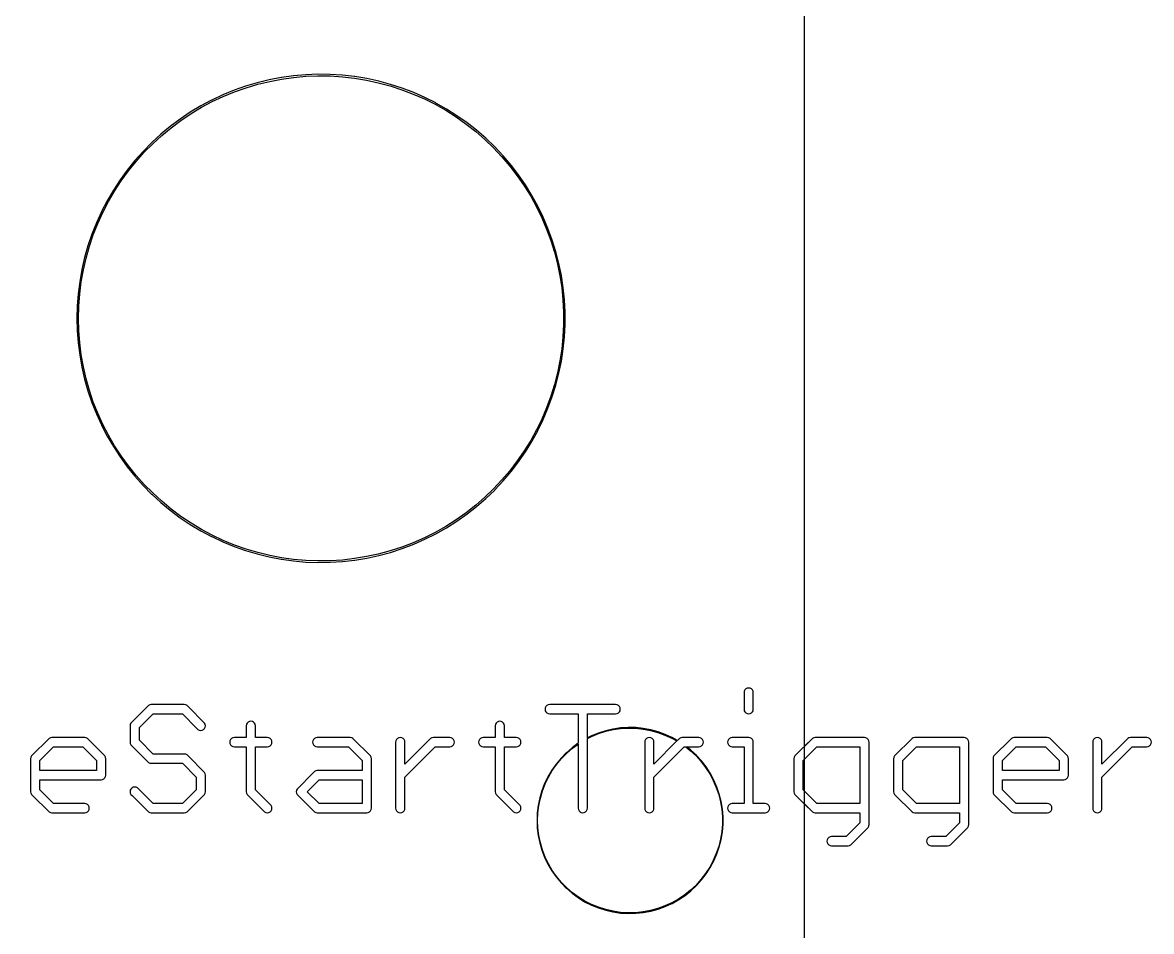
# Model space of a CAD drawing. Extents: x 3 to 69, y 0 to 129.
# Drawn here: x 50.47 to 69.03, y 44.42 to 59.36 of the extents above; entities that cross this region are included whole.
import ezdxf

# ---------------------------------------------------------------- set-up
doc = ezdxf.new("R2010")
doc.units = 0

msp = doc.modelspace()

# ---------------------------------------------------------------- linework, layer by layer
at = {"color": 34, "true_color": 0x008000}
for points in [[(2.7051, 0.3175, 0), (63.32474, 0.3175, 0), (63.32474, 128.81864, 0), (2.7051, 128.81864, 0), (2.7051, 0.3175, 0)], [(55.12307, 58.50382, 0), (54.92242, 58.48604, 0), (54.7243, 58.4581, 0), (54.72037, 58.45747, 0), (54.52225, 58.41937, 0), (54.32667, 58.37111, 0), (54.13363, 58.31523, 0), (53.94567, 58.24919, 0), (53.75771, 58.17299, 0), (53.57737, 58.08663, 0), (53.57383, 58.08483, 0), (53.39603, 57.99085, 0), (53.22331, 57.88671, 0), (53.05567, 57.77495, 0), (52.89565, 57.65303, 0), (52.74071, 57.52603, 0), (52.59085, 57.38887, 0), (52.58804, 57.38606, 0), (52.44834, 57.24382, 0), (52.31372, 57.09396, 0), (52.18672, 56.93648, 0), (52.06988, 56.77392, 0), (51.96066, 56.60628, 0), (51.85906, 56.43356, 0), (51.76508, 56.25322, 0), (51.76328, 56.24968, 0), (51.682, 56.0668, 0), (51.6058, 55.88138, 0), (51.5423, 55.69088, 0), (51.48642, 55.49784, 0), (51.44324, 55.30226, 0), (51.40768, 55.10414, 0), (51.40705, 55.10021, 0), (51.38166, 54.89955, 0), (51.36642, 54.6989, 0), (51.36134, 54.49824, 0), (51.36642, 54.29758, 0), (51.38166, 54.09692, 0), (51.40705, 53.89626, 0), (51.40768, 53.89233, 0), (51.44324, 53.69421, 0), (51.48642, 53.49863, 0), (51.5423, 53.30559, 0), (51.6058, 53.11509, 0), (51.682, 52.92967, 0), (51.76328, 52.74679, 0), (51.76508, 52.74325, 0), (51.85906, 52.56291, 0), (51.96066, 52.39019, 0), (52.06988, 52.22255, 0), (52.18672, 52.05999, 0), (52.31372, 51.90251, 0), (52.44834, 51.75265, 0), (52.58804, 51.61041, 0), (52.59085, 51.6076, 0), (52.74071, 51.47044, 0), (52.89565, 51.34344, 0), (53.05567, 51.22152, 0), (53.22331, 51.10976, 0), (53.39603, 51.00562, 0), (53.57383, 50.91164, 0), (53.57737, 50.90984, 0), (53.75771, 50.82348, 0), (53.94567, 50.74728, 0), (54.13363, 50.68124, 0), (54.32667, 50.62536, 0), (54.52225, 50.5771, 0), (54.72037, 50.539, 0), (54.7243, 50.53838, 0), (54.92242, 50.51044, 0), (55.12307, 50.49265, 0), (55.32374, 50.48503, 0), (55.52439, 50.48757, 0), (55.72506, 50.50027, 0), (55.92572, 50.52314, 0), (55.92964, 50.52376, 0), (56.12776, 50.55678, 0), (56.32334, 50.59996, 0), (56.51892, 50.65076, 0), (56.70942, 50.71426, 0), (56.89738, 50.78538, 0), (57.0828, 50.86666, 0), (57.2606, 50.95556, 0), (57.26414, 50.95736, 0), (57.4394, 51.05642, 0), (57.60958, 51.16564, 0), (57.77468, 51.28248, 0), (57.93216, 51.4044, 0), (58.08456, 51.53648, 0), (58.22934, 51.67618, 0), (58.23215, 51.67899, 0), (58.36931, 51.82631, 0), (58.49885, 51.97871, 0), (58.62077, 52.13873, 0), (58.73507, 52.30383, 0), (58.84175, 52.47655, 0), (58.93827, 52.65181, 0), (58.94007, 52.65535, 0), (59.02643, 52.83569, 0), (59.10517, 53.02111, 0), (59.17629, 53.21161, 0), (59.23471, 53.40211, 0), (59.28551, 53.59769, 0), (59.32615, 53.79327, 0), (59.32678, 53.7972, 0), (59.35726, 53.99786, 0), (59.37758, 54.19598, 0), (59.38774, 54.39664, 0), (59.38774, 54.59983, 0), (59.37758, 54.8005, 0), (59.35726, 54.99861, 0), (59.32678, 55.19927, 0), (59.32615, 55.2032, 0), (59.28551, 55.39878, 0), (59.23471, 55.59436, 0), (59.17629, 55.78486, 0), (59.10517, 55.97536, 0), (59.02643, 56.16078, 0), (58.94007, 56.34112, 0), (58.93827, 56.34466, 0), (58.84175, 56.51992, 0), (58.73507, 56.69264, 0), (58.62077, 56.85774, 0), (58.49885, 57.01776, 0), (58.36931, 57.17016, 0), (58.23215, 57.31748, 0), (58.22934, 57.32029, 0), (58.08468, 57.45987, 0), (58.08456, 57.45999, 0), (57.93216, 57.59207, 0), (57.77468, 57.71399, 0), (57.60958, 57.83083, 0), (57.4394, 57.94005, 0), (57.26414, 58.03911, 0), (57.2606, 58.04091, 0), (57.0828, 58.12981, 0), (56.89738, 58.21109, 0), (56.70942, 58.28221, 0), (56.51892, 58.34571, 0), (56.32334, 58.39651, 0), (56.12776, 58.43969, 0), (55.92964, 58.47271, 0), (55.92572, 58.47334, 0), (55.72506, 58.4962, 0), (55.52439, 58.5089, 0), (55.32374, 58.51144, 0), (55.12307, 58.50382, 0)], [(55.72506, 50.52567, 0), (55.52439, 50.51298, 0), (55.32374, 50.51044, 0), (55.12307, 50.51806, 0), (54.92242, 50.53584, 0), (54.72671, 50.56344, 0), (54.5301, 50.60125, 0), (54.33452, 50.64951, 0), (54.14148, 50.70539, 0), (53.95352, 50.77143, 0), (53.76556, 50.84763, 0), (53.58665, 50.9333, 0), (53.41096, 51.02617, 0), (53.23824, 51.13031, 0), (53.0706, 51.24207, 0), (52.91058, 51.36399, 0), (52.75564, 51.49099, 0), (52.60628, 51.6277, 0), (52.46889, 51.76758, 0), (52.33427, 51.91744, 0), (52.20727, 52.07492, 0), (52.09043, 52.23748, 0), (51.98121, 52.40512, 0), (51.87961, 52.57784, 0), (51.78717, 52.75522, 0), (51.70615, 52.93752, 0), (51.62995, 53.12294, 0), (51.56645, 53.31344, 0), (51.51057, 53.50648, 0), (51.46739, 53.70206, 0), (51.43228, 53.89765, 0), (51.40706, 54.09692, 0), (51.39182, 54.29758, 0), (51.38674, 54.49824, 0), (51.39182, 54.6989, 0), (51.40706, 54.89955, 0), (51.43228, 55.09882, 0), (51.46739, 55.29441, 0), (51.51057, 55.48999, 0), (51.56645, 55.68303, 0), (51.62995, 55.87353, 0), (51.70615, 56.05895, 0), (51.78717, 56.24125, 0), (51.87961, 56.41863, 0), (51.98121, 56.59135, 0), (52.09043, 56.75899, 0), (52.20727, 56.92155, 0), (52.33427, 57.07903, 0), (52.46889, 57.22889, 0), (52.60628, 57.36877, 0), (52.75564, 57.50548, 0), (52.91058, 57.63248, 0), (53.0706, 57.7544, 0), (53.23824, 57.86616, 0), (53.41096, 57.9703, 0), (53.58665, 58.06317, 0), (53.76556, 58.14884, 0), (53.95352, 58.22504, 0), (54.14148, 58.29108, 0), (54.33452, 58.34696, 0), (54.5301, 58.39522, 0), (54.72691, 58.43307, 0), (54.92242, 58.46063, 0), (55.12307, 58.47841, 0), (55.32374, 58.48604, 0), (55.52439, 58.48349, 0), (55.72506, 58.4708, 0), (55.92506, 58.44802, 0), (56.11991, 58.41554, 0), (56.31549, 58.37236, 0), (56.51107, 58.32156, 0), (56.70157, 58.25806, 0), (56.88953, 58.18694, 0), (57.07495, 58.10566, 0), (57.24967, 58.0183, 0), (57.42447, 57.9195, 0), (57.59465, 57.81028, 0), (57.75975, 57.69344, 0), (57.91723, 57.57152, 0), (58.06963, 57.43944, 0), (58.2125, 57.30158, 0), (58.34876, 57.15523, 0), (58.4783, 57.00283, 0), (58.60022, 56.84281, 0), (58.71452, 56.67771, 0), (58.8212, 56.50499, 0), (58.91692, 56.33119, 0), (59.00228, 56.15293, 0), (59.08102, 55.96751, 0), (59.15214, 55.77701, 0), (59.21056, 55.58651, 0), (59.26136, 55.39093, 0), (59.30187, 55.19597, 0), (59.33185, 54.99861, 0), (59.35218, 54.8005, 0), (59.36234, 54.59983, 0), (59.36234, 54.39664, 0), (59.35218, 54.19598, 0), (59.33185, 53.99786, 0), (59.30187, 53.8005, 0), (59.26136, 53.60554, 0), (59.21056, 53.40996, 0), (59.15214, 53.21946, 0), (59.08102, 53.02896, 0), (59.00228, 52.84354, 0), (58.91692, 52.66528, 0), (58.8212, 52.49148, 0), (58.71452, 52.31876, 0), (58.60022, 52.15366, 0), (58.4783, 51.99364, 0), (58.34876, 51.84124, 0), (58.2125, 51.69489, 0), (58.06963, 51.55703, 0), (57.91723, 51.42495, 0), (57.75975, 51.30303, 0), (57.59465, 51.18619, 0), (57.42447, 51.07697, 0), (57.24967, 50.97817, 0), (57.07495, 50.89081, 0), (56.88953, 50.80953, 0), (56.70157, 50.73841, 0), (56.51107, 50.67491, 0), (56.31549, 50.62411, 0), (56.11991, 50.58093, 0), (55.92525, 50.54849, 0), (55.72506, 50.52567, 0)], [(62.40526, 47.99584, 0), (62.4288, 47.99956, 0), (62.45004, 48.01039, 0), (62.4669, 48.02725, 0), (62.47773, 48.04849, 0), (62.48146, 48.07204, 0), (62.48146, 48.34381, 0), (62.47773, 48.36736, 0), (62.4669, 48.3886, 0), (62.45004, 48.40546, 0), (62.4288, 48.41629, 0), (62.40526, 48.42001, 0), (62.38171, 48.41629, 0), (62.36047, 48.40546, 0), (62.34361, 48.3886, 0), (62.33278, 48.36736, 0), (62.32906, 48.34381, 0), (62.32906, 48.07204, 0), (62.33278, 48.04849, 0), (62.34361, 48.02725, 0), (62.36047, 48.01039, 0), (62.38171, 47.99956, 0), (62.40526, 47.99584, 0)], [(53.45752, 46.67089, 0), (53.46835, 46.69213, 0), (53.47207, 46.71568, 0), (53.47207, 46.98746, 0), (53.46835, 47.011, 0), (53.45752, 47.03224, 0), (53.18828, 47.30402, 0), (53.17142, 47.32088, 0), (53.15018, 47.33171, 0), (53.12664, 47.33544, 0), (52.6133, 47.33544, 0), (52.3875, 47.56124, 0), (52.3875, 47.77003, 0), (52.61331, 47.99584, 0), (53.09611, 47.99584, 0), (53.33423, 47.75547, 0), (53.35109, 47.73861, 0), (53.37233, 47.72778, 0), (53.39587, 47.72405, 0), (53.41942, 47.72778, 0), (53.44066, 47.73861, 0), (53.45752, 47.75547, 0), (53.46835, 47.77671, 0), (53.47207, 47.80025, 0), (53.46835, 47.8238, 0), (53.45752, 47.84504, 0), (53.18828, 48.11682, 0), (53.17142, 48.13368, 0), (53.15018, 48.14451, 0), (53.12664, 48.14824, 0), (52.58308, 48.14824, 0), (52.55953, 48.14451, 0), (52.53829, 48.13368, 0), (52.24965, 47.84504, 0), (52.23882, 47.8238, 0), (52.2351, 47.80025, 0), (52.2351, 47.53102, 0), (52.23882, 47.50747, 0), (52.24965, 47.48623, 0), (52.53829, 47.19759, 0), (52.55953, 47.18676, 0), (52.58308, 47.18304, 0), (53.09611, 47.18304, 0), (53.31967, 46.95737, 0), (53.31967, 46.7459, 0), (53.09641, 46.52264, 0), (52.61316, 46.52264, 0), (52.35608, 46.77732, 0), (52.33484, 46.78815, 0), (52.3113, 46.79188, 0), (52.28775, 46.78815, 0), (52.26651, 46.77732, 0), (52.24965, 46.76046, 0), (52.23882, 46.73922, 0), (52.2351, 46.71568, 0), (52.23882, 46.69213, 0), (52.24965, 46.67089, 0), (52.26651, 46.65403, 0), (52.53829, 46.38479, 0), (52.55953, 46.37396, 0), (52.58308, 46.37024, 0), (53.12664, 46.37024, 0), (53.15018, 46.37396, 0), (53.17142, 46.38479, 0), (53.45752, 46.67089, 0)], [(60.2996, 47.7647, 0), (60.17514, 47.74692, 0), (60.17357, 47.74667, 0), (60.05419, 47.71873, 0), (59.93481, 47.68063, 0), (59.82051, 47.63491, 0), (59.7535, 47.60141, 0), (59.7535, 47.99584, 0), (60.21832, 47.99584, 0), (60.24186, 47.99956, 0), (60.2631, 48.01039, 0), (60.27996, 48.02725, 0), (60.29079, 48.04849, 0), (60.29452, 48.07204, 0), (60.29079, 48.09558, 0), (60.27996, 48.11682, 0), (60.2631, 48.13368, 0), (60.24186, 48.14451, 0), (60.21832, 48.14824, 0), (59.13374, 48.14824, 0), (59.11019, 48.14451, 0), (59.08895, 48.13368, 0), (59.07209, 48.11682, 0), (59.06126, 48.09558, 0), (59.05754, 48.07204, 0), (59.06126, 48.04849, 0), (59.07209, 48.02725, 0), (59.08895, 48.01039, 0), (59.11019, 47.99956, 0), (59.13374, 47.99584, 0), (59.60109, 47.99584, 0), (59.60109, 47.51253, 0), (59.60065, 47.51226, 0), (59.50159, 47.4386, 0), (59.40761, 47.35732, 0), (59.40649, 47.3562, 0), (59.32013, 47.2673, 0), (59.23885, 47.17078, 0), (59.16773, 47.06918, 0), (59.10423, 46.9625, 0), (59.1035, 46.96108, 0), (59.05016, 46.84932, 0), (59.00698, 46.73248, 0), (59.00697, 46.73243, 0), (58.97142, 46.6131, 0), (58.94602, 46.49118, 0), (58.94578, 46.48961, 0), (58.93054, 46.36769, 0), (58.92546, 46.24324, 0), (58.93054, 46.11878, 0), (58.94578, 45.99686, 0), (58.94602, 45.99529, 0), (58.97142, 45.87337, 0), (59.00698, 45.75399, 0), (59.05016, 45.63715, 0), (59.1035, 45.52539, 0), (59.10423, 45.52397, 0), (59.16773, 45.41729, 0), (59.23885, 45.31569, 0), (59.32013, 45.21917, 0), (59.40649, 45.13027, 0), (59.40761, 45.12915, 0), (59.50159, 45.04787, 0), (59.60065, 44.97421, 0), (59.70733, 44.90817, 0), (59.70875, 44.90744, 0), (59.82051, 44.85156, 0), (59.93481, 44.80584, 0), (60.05419, 44.76774, 0), (60.17357, 44.7398, 0), (60.17514, 44.73956, 0), (60.2996, 44.72178, 0), (60.42405, 44.71416, 0), (60.54852, 44.7167, 0), (60.67043, 44.7294, 0), (60.672, 44.72964, 0), (60.79646, 44.7525, 0), (60.91584, 44.78552, 0), (61.03268, 44.8287, 0), (61.14444, 44.8795, 0), (61.14586, 44.88023, 0), (61.25508, 44.94119, 0), (61.35922, 45.00977, 0), (61.45574, 45.08851, 0), (61.54718, 45.17233, 0), (61.5483, 45.17345, 0), (61.62958, 45.26489, 0), (61.70578, 45.36395, 0), (61.77436, 45.46809, 0), (61.83278, 45.57985, 0), (61.83351, 45.58127, 0), (61.88177, 45.69557, 0), (61.92241, 45.81241, 0), (61.95289, 45.93179, 0), (61.97321, 46.05625, 0), (61.97346, 46.05781, 0), (61.98362, 46.18228, 0), (61.98362, 46.30419, 0), (61.97346, 46.42866, 0), (61.97321, 46.43022, 0), (61.95293, 46.55445, 0), (61.95289, 46.55468, 0), (61.92241, 46.67406, 0), (61.88177, 46.7909, 0), (61.83351, 46.9052, 0), (61.83278, 46.90662, 0), (61.77436, 47.01838, 0), (61.70578, 47.12252, 0), (61.62958, 47.22158, 0), (61.5483, 47.31302, 0), (61.54718, 47.31414, 0), (61.45574, 47.39796, 0), (61.38604, 47.45482, 0), (61.58483, 47.45482, 0), (61.60838, 47.45854, 0), (61.62962, 47.46937, 0), (61.64648, 47.48623, 0), (61.65731, 47.50747, 0), (61.66103, 47.53102, 0), (61.65731, 47.55456, 0), (61.64648, 47.5758, 0), (61.62962, 47.59266, 0), (61.60838, 47.60349, 0), (61.58483, 47.60722, 0), (61.31305, 47.60722, 0), (61.28951, 47.60349, 0), (61.26827, 47.59266, 0), (61.25141, 47.5758, 0), (61.23319, 47.5575, 0), (61.14586, 47.60624, 0), (61.14444, 47.60697, 0), (61.03268, 47.65777, 0), (60.91584, 47.70095, 0), (60.79646, 47.73397, 0), (60.672, 47.75683, 0), (60.67043, 47.75707, 0), (60.54852, 47.76978, 0), (60.42405, 47.77232, 0), (60.2996, 47.7647, 0)], [(54.44583, 46.38479, 0), (54.46707, 46.37396, 0), (54.49062, 46.37024, 0), (54.51416, 46.37396, 0), (54.5354, 46.38479, 0), (54.55226, 46.40165, 0), (54.56309, 46.42289, 0), (54.56682, 46.44644, 0), (54.56309, 46.46998, 0), (54.55226, 46.49122, 0), (54.29758, 46.7459, 0), (54.29758, 47.45482, 0), (54.49062, 47.45482, 0), (54.51416, 47.45854, 0), (54.5354, 47.46937, 0), (54.55226, 47.48623, 0), (54.56309, 47.50747, 0), (54.56682, 47.53102, 0), (54.56309, 47.55456, 0), (54.55226, 47.5758, 0), (54.5354, 47.59266, 0), (54.51416, 47.60349, 0), (54.49062, 47.60722, 0), (54.29758, 47.60722, 0), (54.29758, 47.80025, 0), (54.29385, 47.8238, 0), (54.28302, 47.84504, 0), (54.26616, 47.8619, 0), (54.24492, 47.87273, 0), (54.22138, 47.87645, 0), (54.19783, 47.87273, 0), (54.17659, 47.8619, 0), (54.15973, 47.84504, 0), (54.1489, 47.8238, 0), (54.14518, 47.80025, 0), (54.14518, 47.60722, 0), (53.9496, 47.60722, 0), (53.92605, 47.60349, 0), (53.90481, 47.59266, 0), (53.88795, 47.5758, 0), (53.87712, 47.55456, 0), (53.8734, 47.53102, 0), (53.87712, 47.50747, 0), (53.88795, 47.48623, 0), (53.90481, 47.46937, 0), (53.92605, 47.45854, 0), (53.9496, 47.45482, 0), (54.14518, 47.45482, 0), (54.14518, 46.71568, 0), (54.1489, 46.69213, 0), (54.15973, 46.67089, 0), (54.44583, 46.38479, 0)], [(58.5851, 46.37024, 0), (58.60864, 46.37396, 0), (58.62988, 46.38479, 0), (58.64674, 46.40165, 0), (58.65757, 46.42289, 0), (58.6613, 46.44644, 0), (58.65757, 46.46998, 0), (58.64674, 46.49122, 0), (58.62988, 46.50808, 0), (58.38951, 46.7462, 0), (58.38951, 47.45482, 0), (58.5851, 47.45482, 0), (58.60864, 47.45854, 0), (58.62988, 47.46937, 0), (58.64674, 47.48623, 0), (58.65757, 47.50747, 0), (58.6613, 47.53102, 0), (58.65757, 47.55456, 0), (58.64674, 47.5758, 0), (58.62988, 47.59266, 0), (58.60864, 47.60349, 0), (58.5851, 47.60722, 0), (58.38951, 47.60722, 0), (58.38951, 47.80025, 0), (58.38579, 47.8238, 0), (58.37496, 47.84504, 0), (58.3581, 47.8619, 0), (58.33686, 47.87273, 0), (58.31331, 47.87645, 0), (58.28977, 47.87273, 0), (58.26853, 47.8619, 0), (58.25167, 47.84504, 0), (58.24084, 47.8238, 0), (58.23711, 47.80025, 0), (58.23711, 47.60722, 0), (58.04154, 47.60722, 0), (58.01799, 47.60349, 0), (57.99675, 47.59266, 0), (57.97989, 47.5758, 0), (57.96906, 47.55456, 0), (57.96534, 47.53102, 0), (57.96906, 47.50747, 0), (57.97989, 47.48623, 0), (57.99675, 47.46937, 0), (58.01799, 47.45854, 0), (58.04154, 47.45482, 0), (58.23711, 47.45482, 0), (58.23711, 46.71568, 0), (58.24084, 46.69213, 0), (58.25167, 46.67089, 0), (58.26853, 46.65403, 0), (58.54031, 46.38479, 0), (58.56155, 46.37396, 0), (58.5851, 46.37024, 0)], [(60.66997, 44.73951, 0), (60.54852, 44.72685, 0), (60.42405, 44.72432, 0), (60.2996, 44.73193, 0), (60.1764, 44.74954, 0), (60.05732, 44.77741, 0), (59.93794, 44.81551, 0), (59.82364, 44.86123, 0), (59.71313, 44.91648, 0), (59.60662, 44.98242, 0), (59.50756, 45.05608, 0), (59.41378, 45.13719, 0), (59.32834, 45.22514, 0), (59.24706, 45.32166, 0), (59.17594, 45.42326, 0), (59.1127, 45.5295, 0), (59.05983, 45.64028, 0), (59.01665, 45.75712, 0), (58.98109, 45.8765, 0), (58.95583, 45.99776, 0), (58.9407, 46.11878, 0), (58.93562, 46.24324, 0), (58.9407, 46.36769, 0), (58.95583, 46.48871, 0), (58.98109, 46.60997, 0), (59.01665, 46.72935, 0), (59.05983, 46.84619, 0), (59.1127, 46.95697, 0), (59.17594, 47.06321, 0), (59.24706, 47.16481, 0), (59.32834, 47.26133, 0), (59.41378, 47.34928, 0), (59.50756, 47.43039, 0), (59.60109, 47.49994, 0), (59.60109, 46.44644, 0), (59.60482, 46.42289, 0), (59.61565, 46.40165, 0), (59.63251, 46.38479, 0), (59.65375, 46.37396, 0), (59.6773, 46.37024, 0), (59.70084, 46.37396, 0), (59.72208, 46.38479, 0), (59.73894, 46.40165, 0), (59.74977, 46.42289, 0), (59.7535, 46.44644, 0), (59.7535, 47.59017, 0), (59.82364, 47.62524, 0), (59.93794, 47.67096, 0), (60.05732, 47.70906, 0), (60.17651, 47.73696, 0), (60.2996, 47.75454, 0), (60.42405, 47.76216, 0), (60.54852, 47.75962, 0), (60.66984, 47.74698, 0), (60.79333, 47.7243, 0), (60.91271, 47.69128, 0), (61.02955, 47.6481, 0), (61.14071, 47.59757, 0), (61.22581, 47.55008, 0), (60.84823, 47.17073, 0), (60.84823, 47.53102, 0), (60.84451, 47.55456, 0), (60.83368, 47.5758, 0), (60.81682, 47.59266, 0), (60.79558, 47.60349, 0), (60.77203, 47.60722, 0), (60.74849, 47.60349, 0), (60.72725, 47.59266, 0), (60.71039, 47.5758, 0), (60.69956, 47.55456, 0), (60.69583, 47.53102, 0), (60.69583, 46.44644, 0), (60.69956, 46.42289, 0), (60.71039, 46.40165, 0), (60.72725, 46.38479, 0), (60.74849, 46.37396, 0), (60.77203, 46.37024, 0), (60.79558, 46.37396, 0), (60.81682, 46.38479, 0), (60.83368, 46.40165, 0), (60.84451, 46.42289, 0), (60.84823, 46.44644, 0), (60.84823, 46.95729, 0), (61.34344, 47.45482, 0), (61.37001, 47.45482, 0), (61.44977, 47.38975, 0), (61.54054, 47.30655, 0), (61.62137, 47.21561, 0), (61.69757, 47.11655, 0), (61.76615, 47.01241, 0), (61.82389, 46.90195, 0), (61.8721, 46.78777, 0), (61.91274, 46.67093, 0), (61.94322, 46.55155, 0), (61.96332, 46.42846, 0), (61.97346, 46.30419, 0), (61.97346, 46.18228, 0), (61.96332, 46.05801, 0), (61.94322, 45.93492, 0), (61.91274, 45.81554, 0), (61.8721, 45.6987, 0), (61.82389, 45.58452, 0), (61.76615, 45.47406, 0), (61.69757, 45.36992, 0), (61.62137, 45.27086, 0), (61.54054, 45.17992, 0), (61.44977, 45.09672, 0), (61.35325, 45.01798, 0), (61.24911, 44.9494, 0), (61.14071, 44.8889, 0), (61.02955, 44.83837, 0), (60.91271, 44.79519, 0), (60.79333, 44.76217, 0), (60.66997, 44.73951, 0)], [(51.78366, 46.91498, 0), (51.8049, 46.92581, 0), (51.82176, 46.94267, 0), (51.83259, 46.96391, 0), (51.83631, 46.98746, 0), (51.83631, 47.25924, 0), (51.83259, 47.28278, 0), (51.82176, 47.30402, 0), (51.53312, 47.59266, 0), (51.51188, 47.60349, 0), (51.48833, 47.60722, 0), (50.94731, 47.60722, 0), (50.92377, 47.60349, 0), (50.90253, 47.59266, 0), (50.61389, 47.30402, 0), (50.60306, 47.28278, 0), (50.59934, 47.25924, 0), (50.59934, 46.71568, 0), (50.60306, 46.69213, 0), (50.61389, 46.67089, 0), (50.63075, 46.65403, 0), (50.90253, 46.38479, 0), (50.92377, 46.37396, 0), (50.94731, 46.37024, 0), (51.48833, 46.37024, 0), (51.51188, 46.37396, 0), (51.53312, 46.38479, 0), (51.54998, 46.40165, 0), (51.56081, 46.42289, 0), (51.56453, 46.44644, 0), (51.56081, 46.46998, 0), (51.54998, 46.49122, 0), (51.53312, 46.50808, 0), (51.51188, 46.51891, 0), (51.48833, 46.52264, 0), (50.9774, 46.52264, 0), (50.75174, 46.74619, 0), (50.75174, 46.91126, 0), (51.76011, 46.91126, 0), (51.78366, 46.91498, 0)], [(55.31104, 47.60722, 0), (55.28749, 47.60349, 0), (55.26625, 47.59266, 0), (55.24939, 47.5758, 0), (55.23856, 47.55456, 0), (55.23484, 47.53102, 0), (55.23856, 47.50747, 0), (55.24939, 47.48623, 0), (55.26625, 47.46937, 0), (55.28749, 47.45854, 0), (55.31104, 47.45482, 0), (55.82436, 47.45482, 0), (56.05018, 47.229, 0), (56.05018, 47.06366, 0), (55.31104, 47.06366, 0), (55.28749, 47.05993, 0), (55.26625, 47.0491, 0), (55.24939, 47.03224, 0), (54.98015, 46.76046, 0), (54.96932, 46.73922, 0), (54.96559, 46.71568, 0), (54.96932, 46.69213, 0), (54.98015, 46.67089, 0), (55.26625, 46.38479, 0), (55.28749, 46.37396, 0), (55.31104, 46.37024, 0), (56.12638, 46.37024, 0), (56.14992, 46.37396, 0), (56.17116, 46.38479, 0), (56.18802, 46.40165, 0), (56.19885, 46.42289, 0), (56.20258, 46.44644, 0), (56.20258, 47.25924, 0), (56.19885, 47.28278, 0), (56.18802, 47.30402, 0), (55.89938, 47.59266, 0), (55.87814, 47.60349, 0), (55.85459, 47.60722, 0), (55.31104, 47.60722, 0)], [(56.75375, 47.17008, 0), (56.75375, 47.53102, 0), (56.75003, 47.55456, 0), (56.7392, 47.5758, 0), (56.72234, 47.59266, 0), (56.7011, 47.60349, 0), (56.67755, 47.60722, 0), (56.65401, 47.60349, 0), (56.63277, 47.59266, 0), (56.61591, 47.5758, 0), (56.60508, 47.55456, 0), (56.60135, 47.53102, 0), (56.60135, 46.44644, 0), (56.60508, 46.42289, 0), (56.61591, 46.40165, 0), (56.63277, 46.38479, 0), (56.65401, 46.37396, 0), (56.67755, 46.37024, 0), (56.7011, 46.37396, 0), (56.72234, 46.38479, 0), (56.7392, 46.40165, 0), (56.75003, 46.42289, 0), (56.75375, 46.44644, 0), (56.75375, 46.95722, 0), (57.25135, 47.45482, 0), (57.49036, 47.45482, 0), (57.5139, 47.45854, 0), (57.53514, 47.46937, 0), (57.552, 47.48623, 0), (57.56283, 47.50747, 0), (57.56656, 47.53102, 0), (57.56283, 47.55456, 0), (57.552, 47.5758, 0), (57.53514, 47.59266, 0), (57.5139, 47.60349, 0), (57.49036, 47.60722, 0), (57.22112, 47.60722, 0), (57.19757, 47.60349, 0), (57.17633, 47.59266, 0), (56.75375, 47.17008, 0)], [(62.13601, 47.60722, 0), (62.11247, 47.60349, 0), (62.09123, 47.59266, 0), (62.07437, 47.5758, 0), (62.06354, 47.55456, 0), (62.05981, 47.53102, 0), (62.06354, 47.50747, 0), (62.07437, 47.48623, 0), (62.09123, 47.46937, 0), (62.11247, 47.45854, 0), (62.13601, 47.45482, 0), (62.32906, 47.45482, 0), (62.32906, 46.52264, 0), (62.13601, 46.52264, 0), (62.11247, 46.51891, 0), (62.09123, 46.50808, 0), (62.07437, 46.49122, 0), (62.06354, 46.46998, 0), (62.05981, 46.44644, 0), (62.06354, 46.42289, 0), (62.07437, 46.40165, 0), (62.09123, 46.38479, 0), (62.11247, 46.37396, 0), (62.13601, 46.37024, 0), (62.67704, 46.37024, 0), (62.70058, 46.37396, 0), (62.72182, 46.38479, 0), (62.73868, 46.40165, 0), (62.74951, 46.42289, 0), (62.75324, 46.44644, 0), (62.74951, 46.46998, 0), (62.73868, 46.49122, 0), (62.72182, 46.50808, 0), (62.70058, 46.51891, 0), (62.67704, 46.52264, 0), (62.48146, 46.52264, 0), (62.48146, 47.53102, 0), (62.47773, 47.55456, 0), (62.4669, 47.5758, 0), (62.45004, 47.59266, 0), (62.4288, 47.60349, 0), (62.40526, 47.60722, 0), (62.13601, 47.60722, 0)], [(63.49745, 47.60722, 0), (63.47391, 47.60349, 0), (63.45267, 47.59266, 0), (63.16403, 47.30402, 0), (63.1532, 47.28278, 0), (63.14947, 47.25924, 0), (63.14947, 46.71568, 0), (63.1532, 46.69213, 0), (63.16403, 46.67089, 0), (63.18089, 46.65403, 0), (63.45267, 46.38479, 0), (63.47391, 46.37396, 0), (63.49745, 46.37024, 0), (64.23405, 46.37024, 0), (64.23405, 46.20474, 0), (64.0105, 45.97908, 0), (63.76924, 45.97908, 0), (63.74569, 45.97535, 0), (63.72445, 45.96452, 0), (63.70759, 45.94766, 0), (63.69676, 45.92642, 0), (63.69304, 45.90288, 0), (63.69676, 45.87933, 0), (63.70759, 45.85809, 0), (63.72445, 45.84123, 0), (63.74569, 45.8304, 0), (63.76924, 45.82668, 0), (64.04102, 45.82668, 0), (64.06456, 45.8304, 0), (64.0858, 45.84123, 0), (64.10266, 45.85809, 0), (64.3719, 46.12987, 0), (64.38272, 46.15111, 0), (64.38645, 46.17466, 0), (64.38645, 47.53102, 0), (64.38272, 47.55456, 0), (64.3719, 47.5758, 0), (64.35504, 47.59266, 0), (64.3338, 47.60349, 0), (64.31025, 47.60722, 0), (63.49745, 47.60722, 0)], [(66.0102, 46.12987, 0), (66.02103, 46.15111, 0), (66.02476, 46.17466, 0), (66.02476, 47.53102, 0), (66.02103, 47.55456, 0), (66.0102, 47.5758, 0), (65.99334, 47.59266, 0), (65.9721, 47.60349, 0), (65.94856, 47.60722, 0), (65.13575, 47.60722, 0), (65.11221, 47.60349, 0), (65.09097, 47.59266, 0), (64.80233, 47.30402, 0), (64.7915, 47.28278, 0), (64.78778, 47.25924, 0), (64.78778, 46.71568, 0), (64.7915, 46.69213, 0), (64.80233, 46.67089, 0), (64.81919, 46.65403, 0), (65.09097, 46.38479, 0), (65.11221, 46.37396, 0), (65.13575, 46.37024, 0), (65.87236, 46.37024, 0), (65.87236, 46.2049, 0), (65.64654, 45.97908, 0), (65.405, 45.97908, 0), (65.38145, 45.97535, 0), (65.3602, 45.96452, 0), (65.34335, 45.94766, 0), (65.33252, 45.92642, 0), (65.3288, 45.90288, 0), (65.33252, 45.87933, 0), (65.34335, 45.85809, 0), (65.3602, 45.84123, 0), (65.38145, 45.8304, 0), (65.405, 45.82668, 0), (65.67677, 45.82668, 0), (65.70032, 45.8304, 0), (65.72156, 45.84123, 0), (66.0102, 46.12987, 0)], [(67.6104, 46.91498, 0), (67.63164, 46.92581, 0), (67.6485, 46.94267, 0), (67.65933, 46.96391, 0), (67.66305, 46.98746, 0), (67.66305, 47.25924, 0), (67.65933, 47.28278, 0), (67.6485, 47.30402, 0), (67.35986, 47.59266, 0), (67.33862, 47.60349, 0), (67.31507, 47.60722, 0), (66.77151, 47.60722, 0), (66.74796, 47.60349, 0), (66.72673, 47.59266, 0), (66.70986, 47.5758, 0), (66.70985, 47.57578, 0), (66.43809, 47.30402, 0), (66.42726, 47.28278, 0), (66.42354, 47.25924, 0), (66.42354, 46.71568, 0), (66.42726, 46.69213, 0), (66.43809, 46.67089, 0), (66.45495, 46.65403, 0), (66.72673, 46.38479, 0), (66.74796, 46.37396, 0), (66.77151, 46.37024, 0), (67.31507, 46.37024, 0), (67.33862, 46.37396, 0), (67.35986, 46.38479, 0), (67.37672, 46.40165, 0), (67.38755, 46.42289, 0), (67.39127, 46.44644, 0), (67.38755, 46.46998, 0), (67.37672, 46.49122, 0), (67.35986, 46.50808, 0), (67.33862, 46.51891, 0), (67.31507, 46.52264, 0), (66.8016, 46.52264, 0), (66.57594, 46.74619, 0), (66.57594, 46.91126, 0), (67.58685, 46.91126, 0), (67.6104, 46.91498, 0)], [(68.21423, 47.17008, 0), (68.21423, 47.53102, 0), (68.21051, 47.55456, 0), (68.19968, 47.5758, 0), (68.18282, 47.59266, 0), (68.16158, 47.60349, 0), (68.13803, 47.60722, 0), (68.11449, 47.60349, 0), (68.09325, 47.59266, 0), (68.07639, 47.5758, 0), (68.06556, 47.55456, 0), (68.06183, 47.53102, 0), (68.06183, 46.44644, 0), (68.06556, 46.42289, 0), (68.07639, 46.40165, 0), (68.09325, 46.38479, 0), (68.11449, 46.37396, 0), (68.13803, 46.37024, 0), (68.16158, 46.37396, 0), (68.18282, 46.38479, 0), (68.19968, 46.40165, 0), (68.21051, 46.42289, 0), (68.21423, 46.44644, 0), (68.21423, 46.95722, 0), (68.71183, 47.45482, 0), (68.95084, 47.45482, 0), (68.97438, 47.45854, 0), (68.99562, 47.46937, 0), (69.01248, 47.48623, 0), (69.0233, 47.50747, 0), (69.02704, 47.53102, 0), (69.0233, 47.55456, 0), (69.01248, 47.5758, 0), (68.99562, 47.59266, 0), (68.97438, 47.60349, 0), (68.95084, 47.60722, 0), (68.6816, 47.60722, 0), (68.65805, 47.60349, 0), (68.63681, 47.59266, 0), (68.21423, 47.17008, 0)], [(51.68391, 47.06366, 0), (50.75174, 47.06366, 0), (50.75174, 47.22901, 0), (50.97755, 47.45482, 0), (51.4581, 47.45482, 0), (51.68391, 47.22901, 0), (51.68391, 47.06366, 0)], [(64.23405, 46.52264, 0), (63.52754, 46.52264, 0), (63.30187, 46.7462, 0), (63.30187, 47.229, 0), (63.52769, 47.45482, 0), (64.23405, 47.45482, 0), (64.23405, 46.52264, 0)], [(65.87236, 46.52264, 0), (65.16583, 46.52264, 0), (64.94018, 46.74619, 0), (64.94018, 47.22901, 0), (65.16599, 47.45482, 0), (65.87236, 47.45482, 0), (65.87236, 46.52264, 0)], [(67.51065, 47.06366, 0), (66.57594, 47.06366, 0), (66.57594, 47.22901, 0), (66.80175, 47.45482, 0), (67.28483, 47.45482, 0), (67.51065, 47.22901, 0), (67.51065, 47.06366, 0)], [(56.05018, 46.52264, 0), (55.34126, 46.52264, 0), (55.14801, 46.71589, 0), (55.34156, 46.91126, 0), (56.05018, 46.91126, 0), (56.05018, 46.52264, 0)]]:
    msp.add_polyline3d(points, close=True, dxfattribs=at)
at = {"color": 5, "true_color": 0x0000ff}
msp.add_polyline3d([(63.32474, 32.35737, 0), (63.32474, 46.51152, 0), (63.45267, 46.38479, 0), (63.47391, 46.37396, 0), (63.49745, 46.37024, 0), (64.23405, 46.37024, 0), (64.23405, 46.20474, 0), (64.01049, 45.97908, 0), (63.76924, 45.97908, 0), (63.74569, 45.97535, 0), (63.72445, 45.96452, 0), (63.70759, 45.94766, 0), (63.69676, 45.92642, 0), (63.69304, 45.90288, 0), (63.69676, 45.87933, 0), (63.70759, 45.85809, 0), (63.72445, 45.84123, 0), (63.74569, 45.8304, 0), (63.76924, 45.82668, 0), (64.04102, 45.82668, 0), (64.06456, 45.8304, 0), (64.0858, 45.84123, 0), (64.10266, 45.85809, 0), (64.3719, 46.12987, 0), (64.38272, 46.15111, 0), (64.38645, 46.17466, 0), (64.38645, 47.53102, 0), (64.38272, 47.55456, 0), (64.3719, 47.5758, 0), (64.35504, 47.59266, 0), (64.3338, 47.60349, 0), (64.31025, 47.60722, 0), (63.49745, 47.60722, 0), (63.47391, 47.60349, 0), (63.45267, 47.59266, 0), (63.32474, 47.46473, 0), (63.32474, 61.62138, 0)], dxfattribs=at)
for points in [[(65.67677, 45.82668, 0), (65.70032, 45.8304, 0), (65.72156, 45.84123, 0), (66.0102, 46.12987, 0), (66.02103, 46.15111, 0), (66.02476, 46.17466, 0), (66.02476, 47.53102, 0), (66.02103, 47.55456, 0), (66.0102, 47.5758, 0), (65.99334, 47.59266, 0), (65.9721, 47.60349, 0), (65.94856, 47.60722, 0), (65.13575, 47.60722, 0), (65.11221, 47.60349, 0), (65.09097, 47.59266, 0), (64.80233, 47.30402, 0), (64.7915, 47.28278, 0), (64.78778, 47.25924, 0), (64.78778, 46.71568, 0), (64.7915, 46.69213, 0), (64.80233, 46.67089, 0), (64.81919, 46.65403, 0), (65.09097, 46.38479, 0), (65.11221, 46.37396, 0), (65.13575, 46.37024, 0), (65.87236, 46.37024, 0), (65.87236, 46.2049, 0), (65.64654, 45.97908, 0), (65.405, 45.97908, 0), (65.38145, 45.97535, 0), (65.3602, 45.96452, 0), (65.34335, 45.94766, 0), (65.33252, 45.92642, 0), (65.3288, 45.90288, 0), (65.33252, 45.87933, 0), (65.34335, 45.85809, 0), (65.3602, 45.84123, 0), (65.38145, 45.8304, 0), (65.405, 45.82668, 0), (65.67677, 45.82668, 0)], [(67.31507, 46.37024, 0), (67.33862, 46.37396, 0), (67.35986, 46.38479, 0), (67.37672, 46.40165, 0), (67.38755, 46.42289, 0), (67.39127, 46.44644, 0), (67.38755, 46.46998, 0), (67.37672, 46.49122, 0), (67.35986, 46.50808, 0), (67.33862, 46.51891, 0), (67.31507, 46.52264, 0), (66.80159, 46.52264, 0), (66.57594, 46.74619, 0), (66.57594, 46.91126, 0), (67.58685, 46.91126, 0), (67.6104, 46.91498, 0), (67.63164, 46.92581, 0), (67.6485, 46.94267, 0), (67.65933, 46.96391, 0), (67.66305, 46.98746, 0), (67.66305, 47.25924, 0), (67.65933, 47.28278, 0), (67.6485, 47.30402, 0), (67.35986, 47.59266, 0), (67.33862, 47.60349, 0), (67.31507, 47.60722, 0), (66.77151, 47.60722, 0), (66.74796, 47.60349, 0), (66.72673, 47.59266, 0), (66.70986, 47.5758, 0), (66.70985, 47.57578, 0), (66.43809, 47.30402, 0), (66.42726, 47.28278, 0), (66.42354, 47.25924, 0), (66.42354, 46.71568, 0), (66.42726, 46.69213, 0), (66.43809, 46.67089, 0), (66.45495, 46.65403, 0), (66.72673, 46.38479, 0), (66.74796, 46.37396, 0), (66.77151, 46.37024, 0), (67.31507, 46.37024, 0)], [(68.13803, 46.37024, 0), (68.16158, 46.37396, 0), (68.18282, 46.38479, 0), (68.19968, 46.40165, 0), (68.21051, 46.42289, 0), (68.21423, 46.44644, 0), (68.21423, 46.95722, 0), (68.71183, 47.45482, 0), (68.95084, 47.45482, 0), (68.97438, 47.45854, 0), (68.99562, 47.46937, 0), (69.01248, 47.48623, 0), (69.0233, 47.50747, 0), (69.02704, 47.53102, 0), (69.0233, 47.55456, 0), (69.01248, 47.5758, 0), (68.99562, 47.59266, 0), (68.97438, 47.60349, 0), (68.95084, 47.60722, 0), (68.6816, 47.60722, 0), (68.65805, 47.60349, 0), (68.63681, 47.59266, 0), (68.21423, 47.17008, 0), (68.21423, 47.53102, 0), (68.21051, 47.55456, 0), (68.19968, 47.5758, 0), (68.18282, 47.59266, 0), (68.16158, 47.60349, 0), (68.13803, 47.60722, 0), (68.11449, 47.60349, 0), (68.09325, 47.59266, 0), (68.07639, 47.5758, 0), (68.06556, 47.55456, 0), (68.06183, 47.53102, 0), (68.06183, 46.44644, 0), (68.06556, 46.42289, 0), (68.07639, 46.40165, 0), (68.09325, 46.38479, 0), (68.11449, 46.37396, 0), (68.13803, 46.37024, 0)]]:
    msp.add_polyline3d(points, close=True, dxfattribs=at)

doc.saveas('drawing.dxf')
